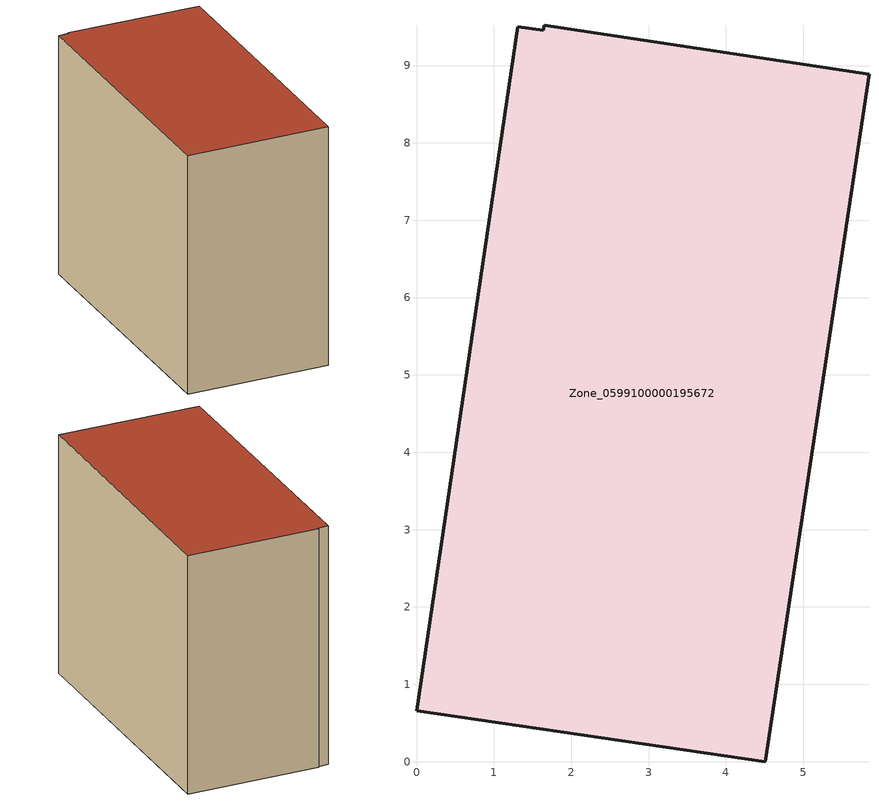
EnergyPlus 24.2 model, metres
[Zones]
Zone_0599100000195672
 floor ground (C_G): 4.51,0 0,0.66 1.31,9.5 1.64,9.46 1.65,9.52 5.85,8.89 z0
 wall outside (C_F): 4.51,0 5.85,8.89 1.65,9.52 1.64,9.46 1.31,9.5 0,0.66 4.51,0 z0:7.78
 roof outside (C_R): 0,0.66 4.51,0 5.85,8.89 1.65,9.52 1.64,9.46 1.31,9.5 z7.78
[BUILDING]
Pand.0599100000195672: North Axis=0; Terrain=City; Loads Convergence Tolerance Value=0.04; Temperature Convergence Tolerance Value=0.4; Solar Distribution=FullExterior; Maximum Number of Warmup Days=25; Minimum Number of Warmup Days=1
[Site:Location]
Rotterdam.The.Hague.AP_ZH_NLD Design_Conditions: Latitude=51.96; Longitude=4.45; Time Zone=1; Elevation=-4.5
[SITE:GROUNDTEMPERATURE:BUILDINGSURFACE]
18, 18, 18, 18, 18, 18, 18, 18, 18, 18, 18, 18
[MATERIAL] Thermal Absorptance=0.9; Solar Absorptance=0.7; Visible Absorptance=0.7
Name | Roughness | Thickness | Conductivity | Density | Specific Heat
G.TI.1946-1964 | MediumSmooth | 0.15 | 1 | 540 | 1210
F.TI.1946-1964 | Rough | 0.3 | 0.857143 | 1920 | 840
R.TI.1946-1964 | MediumRough | 0.2 | 0.277778 | 1500 | 1000
[CONSTRUCTION]
C_G: G.TI.1946-1964
C_F: F.TI.1946-1964
C_R: R.TI.1946-1964
[ZONE]
Zone_0599100000195672: Type=1; Multiplier=1; Ceiling Height=Autocalculate; Volume=Autocalculate; Floor Area=autocalculate; Part of Total Floor Area=Yes
[ZONEINFILTRATION:DESIGNFLOWRATE]
Infil_Zone_0599100000195672: Zone or ZoneList or Space or SpaceList=Zone_0599100000195672; Schedule=AlwaysOn; Design Flow Rate Calculation Method=Flow/Area; Flow Rate per Floor Area=0.003; Constant Term Coefficient=1; Temperature Term Coefficient=0; Velocity Term Coefficient=0; Velocity Squared Term Coefficient=0
[HVACTEMPLATE:ZONE:IDEALLOADSAIRSYSTEM]
Zone_0599100000195672: Maximum Heating Supply Air Temperature=50; Minimum Cooling Supply Air Temperature=13; Maximum Heating Supply Air Humidity Ratio=0.0156; Minimum Cooling Supply Air Humidity Ratio=0.0077; Heating Limit=NoLimit; Cooling Limit=NoLimit; Dehumidification Control Type=ConstantSensibleHeatRatio; Cooling Sensible Heat Ratio=0.7; Dehumidification Setpoint=60; Humidification Control Type=None; Humidification Setpoint=30; Outdoor Air Method=None; Outdoor Air Flow Rate per Person=0.00944; Outdoor Air Flow Rate per Zone Floor Area=0; Outdoor Air Flow Rate per Zone=0; Demand Controlled Ventilation Type=None; Outdoor Air Economizer Type=NoEconomizer; Heat Recovery Type=None; Sensible Heat Recovery Effectiveness=0.7; Latent Heat Recovery Effectiveness=0.65
[ZONECONTROL:THERMOSTAT]
ThermostatControl_Zone_0599100000195672: Zone or ZoneList=Zone_0599100000195672; Control Type Schedule=DualSetpointControlType; Control 1=Thermostat_Zone_0599100000195672; Temperature Difference Between Cutout And Setpoint=0
[THERMOSTATSETPOINT:DUALSETPOINT]
Thermostat_Zone_0599100000195672: Heating Setpoint Temperature Schedule=HeatingSetpoint_Zone_0599100000195672; Cooling Setpoint Temperature Schedule=CoolingSetpoint_Zone_0599100000195672
[SCHEDULE:COMPACT]
HeatingSetpoint_Zone_0599100000195672: Through: 12/31, For: AllDays, Until: 24:00, 21
CoolingSetpoint_Zone_0599100000195672: Through: 12/31, For: AllDays, Until: 24:00, 24
DualSetpointControlType: Through: 12/31, For: AllDays, Until: 24:00, 4
AlwaysOn: Through: 12/31, For: AllDays, Until: 24:00, 1
